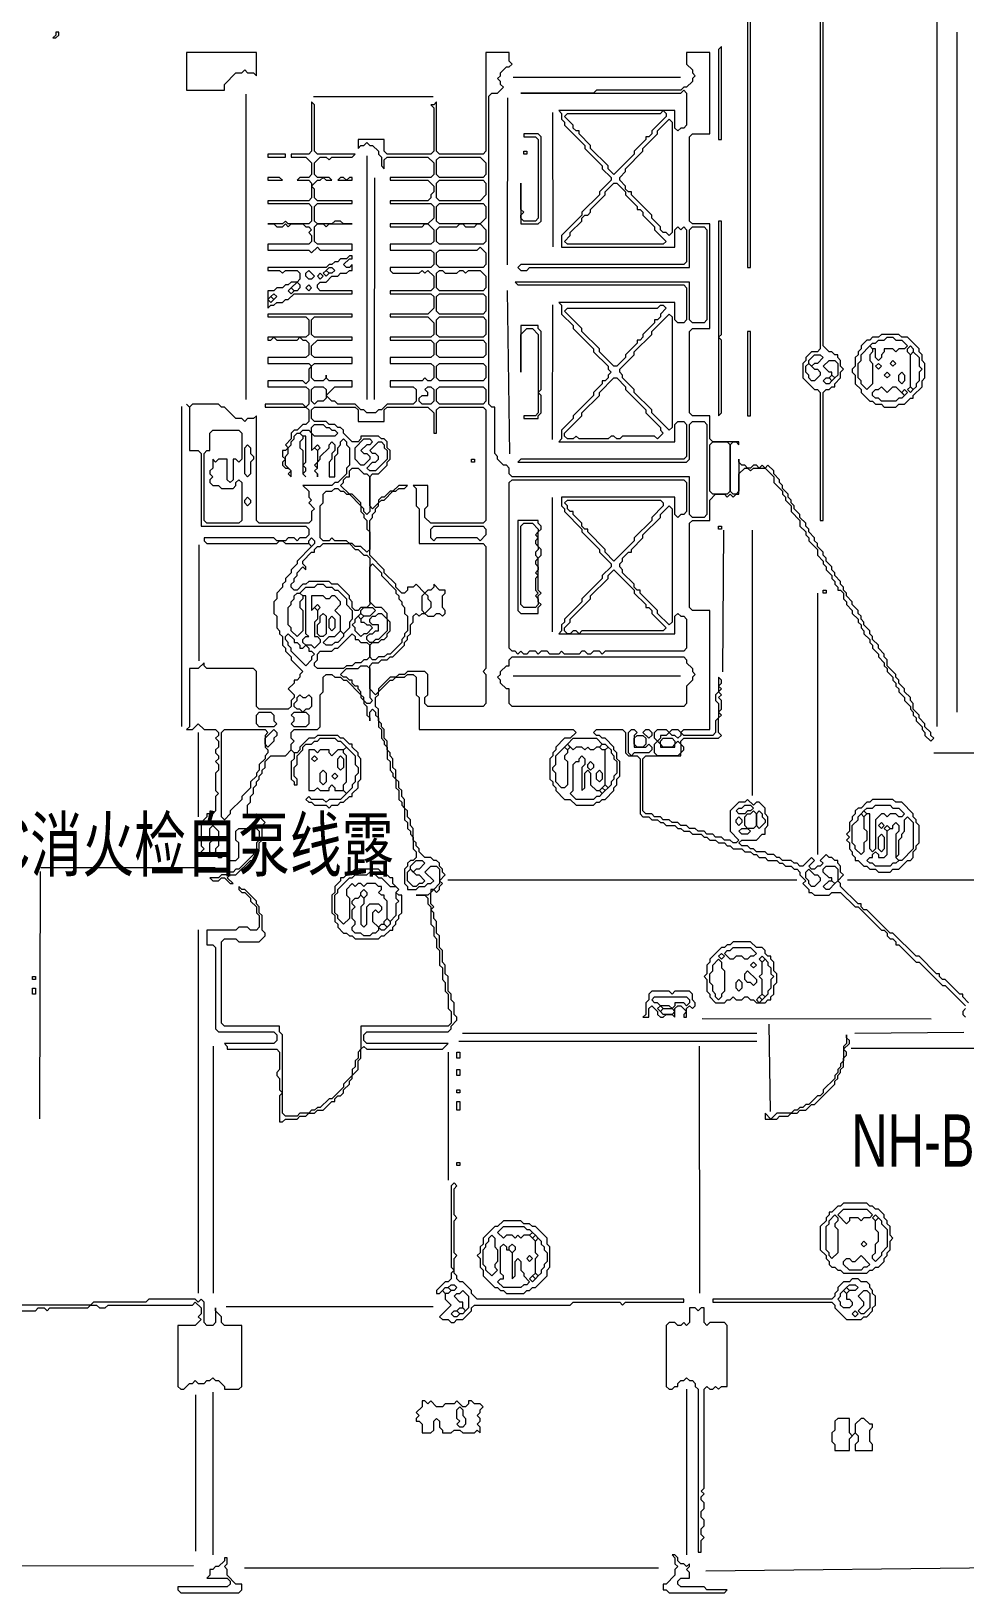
# Model space of a CAD drawing. Extents: x 12 to 2459, y 13 to 1740.
# Drawn here: x 664 to 985, y 557 to 1094 of the extents above; entities that cross this region are included whole.
import ezdxf

# ---------------------------------------------------------------- set-up
doc = ezdxf.new("R2010")
doc.units = 0
for name, color, linetype, lineweight in [('OCR_TEXT', 6, 'Continuous', 0), ('TRACE_CURVE', 6, 'Continuous', 0), ('TRACE_STRAIGHT', 5, 'Continuous', 0), ('TRACE_TEXT_SYMBOL', 6, 'Continuous', 0)]:
    doc.layers.add(name, color=color, linetype=linetype, lineweight=lineweight)
doc.styles.add('wqy-unicode', font='wqy-unicode.lff')

msp = doc.modelspace()

# ---------------------------------------------------------------- linework, layer by layer
at = {"layer": 'TRACE_CURVE', "color": 6}
for points in [[(908, 1117), (904, 1113), (904, 1108), (908, 1104), (909, 1104), (910, 1103), (910, 1013), (911, 1013), (911, 1103), (912, 1104), (913, 1104), (916, 1107), (916, 1108), (918, 1110), (925, 1110), (925, 1111), (918, 1111), (916, 1113), (916, 1115), (915, 1115), (913, 1117)], [(880, 1066), (881, 1067), (882, 1066), (882, 1065), (877, 1060), (877, 1059), (876, 1058), (875, 1058), (875, 1057), (871, 1053), (871, 1052), (864, 1045), (862, 1047), (862, 1048), (856, 1054), (856, 1055), (852, 1059), (852, 1060), (851, 1060), (850, 1061), (850, 1062), (847, 1065), (848, 1066)], [(883, 1064), (884, 1063), (884, 1025), (883, 1024), (882, 1025), (881, 1025), (880, 1026), (880, 1027), (877, 1030), (877, 1031), (870, 1038), (870, 1039), (869, 1039), (868, 1040), (868, 1041), (866, 1043), (866, 1044), (868, 1046), (868, 1047), (874, 1053), (874, 1054), (879, 1059), (879, 1060)], [(803, 1050), (804, 1051), (818, 1051), (820, 1049), (820, 1045), (819, 1044), (804, 1044), (803, 1045)], [(803, 1042), (804, 1043), (819, 1043), (820, 1042), (820, 1038), (818, 1036), (804, 1036), (803, 1037)], [(864, 1042), (865, 1042), (868, 1039), (868, 1038), (872, 1034), (872, 1033), (873, 1033), (874, 1032), (874, 1031), (878, 1027), (878, 1026), (882, 1022), (881, 1021), (848, 1021), (847, 1022), (849, 1024), (849, 1025), (853, 1029), (853, 1030), (854, 1031), (855, 1031), (856, 1032), (856, 1033), (861, 1038), (861, 1039)], [(803, 1034), (804, 1035), (819, 1035), (820, 1034), (820, 1030), (818, 1028), (804, 1028), (803, 1029)], [(810, 1027), (811, 1028), (812, 1028), (813, 1027), (816, 1027), (817, 1028), (818, 1028), (820, 1026), (820, 1022), (819, 1021), (804, 1021), (803, 1022), (803, 1026), (804, 1027)], [(817, 1019), (818, 1020), (820, 1018), (820, 1014), (819, 1013), (804, 1013), (803, 1014), (803, 1018), (804, 1019)], [(803, 1011), (804, 1012), (805, 1012), (806, 1011), (810, 1011), (811, 1012), (812, 1012), (813, 1011), (814, 1012), (818, 1012), (820, 1010), (820, 1006), (819, 1005), (804, 1005), (803, 1006)], [(803, 1003), (804, 1004), (819, 1004), (820, 1003), (820, 998), (819, 997), (804, 997), (803, 998)], [(879, 999), (880, 1000), (881, 1000), (882, 999), (880, 997), (880, 996), (879, 995), (878, 995), (878, 994), (874, 990), (874, 989), (873, 988), (872, 988), (872, 987), (868, 983), (868, 982), (865, 979), (864, 979), (859, 984), (859, 985), (853, 991), (853, 992), (847, 998), (848, 999)], [(803, 995), (804, 996), (819, 996), (820, 995), (820, 990), (819, 989), (804, 989), (803, 990)], [(883, 997), (884, 996), (884, 958), (883, 957), (877, 963), (877, 964), (871, 970), (871, 971), (867, 975), (867, 976), (866, 977), (866, 978), (871, 983), (871, 984), (877, 990), (877, 991)], [(803, 987), (804, 988), (819, 988), (820, 987), (820, 983), (819, 982), (804, 982), (803, 983)], [(803, 979), (804, 980), (819, 980), (820, 979), (820, 975), (819, 974), (804, 974), (803, 975)], [(930, 979), (931, 980), (933, 978), (934, 978), (935, 977), (935, 976), (933, 974), (932, 974), (931, 975), (931, 976), (930, 977)], [(933, 983), (935, 983), (936, 982), (934, 980), (933, 980), (932, 979), (931, 980), (931, 981)], [(938, 981), (940, 981), (941, 980), (941, 976), (940, 975), (939, 976), (939, 977), (938, 977), (936, 979)], [(864, 975), (865, 975), (868, 972), (868, 971), (875, 964), (875, 963), (880, 958), (880, 957), (881, 956), (879, 954), (878, 955), (867, 955), (866, 954), (865, 954), (864, 955), (863, 955), (862, 954), (852, 954), (851, 955), (850, 954), (848, 954), (847, 955), (847, 956), (853, 962), (853, 963), (859, 969), (859, 970)], [(936, 974), (937, 975), (938, 975), (939, 974), (938, 973), (937, 973)], [(938, 975), (939, 976), (940, 975), (939, 974)], [(760, 971), (761, 972), (764, 972), (765, 971), (765, 968), (764, 967), (762, 967), (761, 966), (760, 967)], [(799, 971), (800, 972), (801, 972), (802, 971), (802, 967), (801, 966), (798, 966), (797, 967), (797, 968), (798, 969), (800, 969), (800, 970)], [(803, 971), (804, 972), (819, 972), (820, 971), (820, 967), (819, 966), (804, 966), (803, 967)], [(725, 956), (726, 957), (735, 957), (736, 956), (736, 947), (735, 946), (734, 947), (733, 947), (733, 940), (732, 939), (731, 940), (731, 947), (728, 947), (727, 946), (726, 947), (726, 944), (725, 943), (725, 942), (726, 941), (725, 940), (725, 939), (726, 938), (728, 938), (729, 937), (733, 937), (734, 938), (734, 939), (735, 940), (736, 939), (736, 926), (735, 925), (724, 925), (723, 926), (723, 949), (724, 950), (725, 950)], [(760, 958), (761, 959), (764, 959), (765, 958), (766, 958), (767, 957), (768, 957), (769, 956), (768, 955), (761, 955), (760, 956)], [(737, 951), (738, 952), (739, 951), (739, 949), (740, 948), (740, 947), (739, 946), (739, 942), (738, 941), (737, 942)], [(761, 951), (762, 952), (763, 951), (762, 950)], [(778, 954), (780, 954), (781, 953), (780, 952), (779, 952), (777, 950), (778, 949), (779, 949), (780, 948), (780, 947), (778, 945), (777, 945), (775, 947), (775, 951)], [(783, 953), (784, 953), (785, 952), (785, 951), (786, 950), (786, 947), (782, 943), (780, 943), (779, 944), (781, 946), (782, 946), (783, 947), (783, 948), (782, 949), (781, 949), (780, 950)], [(897, 952), (898, 953), (903, 953), (904, 952), (904, 936), (903, 935), (898, 935), (897, 936)], [(773, 943), (774, 944), (776, 944), (778, 942), (779, 942), (780, 941), (780, 929), (779, 928), (778, 929), (778, 930), (777, 931), (777, 932), (774, 935), (773, 935), (770, 938), (771, 939), (771, 940), (772, 941), (773, 941)], [(767, 936), (768, 937), (769, 937), (770, 936), (771, 936), (772, 935), (773, 935), (777, 931), (777, 929), (778, 928), (778, 927), (779, 926), (779, 923), (780, 922), (780, 916), (779, 915), (777, 917), (775, 917), (774, 918), (773, 918), (772, 919), (768, 919), (767, 920), (766, 919), (764, 919), (763, 920), (763, 931), (764, 932), (764, 935), (765, 936)], [(828, 939), (829, 940), (888, 940), (889, 939), (889, 929), (888, 928), (887, 928), (886, 927), (885, 928), (885, 934), (846, 934), (846, 931), (847, 930), (847, 929), (853, 923), (853, 922), (859, 916), (859, 915), (863, 911), (863, 910), (860, 907), (860, 906), (853, 899), (853, 898), (847, 892), (847, 891), (846, 890), (846, 888), (845, 887), (885, 887), (885, 893), (886, 894), (887, 893), (888, 893), (889, 892), (889, 882), (888, 881), (861, 881), (860, 880), (859, 881), (857, 881), (856, 880), (855, 880), (854, 881), (853, 881), (852, 880), (847, 880), (846, 881), (845, 880), (842, 880), (841, 881), (839, 881), (838, 880), (837, 881), (835, 881), (834, 880), (833, 880), (832, 881), (831, 880), (830, 881), (829, 881), (828, 882)], [(737, 933), (738, 934), (739, 933), (739, 932), (738, 931), (737, 932)], [(847, 932), (848, 933), (880, 933), (881, 932), (881, 931), (877, 927), (877, 926), (871, 920), (871, 919), (864, 912), (861, 915), (861, 916), (855, 922), (855, 923), (854, 923), (853, 924), (853, 925), (850, 928), (850, 929), (849, 929), (848, 930), (848, 931)], [(883, 931), (884, 930), (884, 891), (883, 890), (879, 894), (879, 895), (873, 901), (873, 902), (872, 902), (871, 903), (871, 904), (867, 908), (867, 909), (866, 910), (866, 911), (867, 912), (867, 913), (869, 915), (870, 915), (870, 916), (874, 920), (874, 921), (880, 927), (880, 928)], [(759, 919), (760, 920), (761, 919), (761, 918), (760, 917), (759, 918)], [(801, 923), (802, 924), (819, 924), (820, 923), (820, 921), (818, 919), (817, 920), (803, 920), (802, 919), (801, 920)], [(763, 917), (764, 918), (773, 918), (775, 916), (776, 916), (778, 914), (779, 914), (780, 913), (780, 897), (779, 896), (777, 896), (776, 895), (775, 895), (774, 896), (774, 898), (773, 899), (773, 900), (769, 904), (767, 904), (766, 905), (759, 905), (758, 904), (757, 904), (755, 902), (754, 902), (753, 903), (753, 904), (754, 905), (754, 906), (755, 907), (755, 908), (757, 910), (758, 909), (758, 910), (757, 911), (757, 912), (760, 915), (761, 915), (761, 916), (762, 917)], [(780, 910), (781, 911), (784, 908), (784, 907), (789, 902), (789, 901), (790, 900), (790, 899), (791, 898), (791, 897), (792, 896), (792, 894), (793, 893), (793, 888), (792, 887), (792, 886), (791, 885), (791, 884), (787, 880), (786, 880), (785, 879), (783, 879), (782, 878), (781, 878), (780, 879), (780, 883), (781, 884), (783, 884), (784, 885), (785, 885), (786, 886), (786, 887), (787, 888), (787, 891), (786, 892), (786, 894), (784, 896), (782, 896), (780, 898)], [(864, 909), (871, 902), (871, 901), (875, 897), (875, 896), (876, 896), (877, 895), (877, 894), (882, 889), (881, 888), (853, 888), (852, 887), (851, 888), (850, 888), (849, 887), (848, 887), (847, 888), (847, 889), (849, 891), (849, 892), (856, 899), (856, 900), (862, 906), (862, 907)], [(761, 903), (762, 904), (764, 904), (765, 903), (767, 903), (768, 902), (769, 902), (772, 899), (772, 897), (774, 895), (774, 892), (773, 891), (773, 889), (771, 887), (770, 888), (770, 893), (768, 895), (770, 897), (770, 898), (768, 900), (767, 900), (766, 899), (765, 899), (764, 900), (760, 900), (760, 895), (761, 896), (762, 895), (762, 892), (761, 891), (761, 886), (762, 886), (763, 885), (763, 884), (761, 882), (760, 883), (758, 883), (757, 884), (757, 885), (758, 886), (759, 886), (758, 887), (758, 900), (757, 900), (756, 901), (758, 903)], [(754, 900), (755, 901), (756, 901), (757, 900), (757, 899), (756, 898), (756, 896), (757, 895), (757, 888), (755, 886), (753, 888), (753, 889), (752, 890), (752, 896), (753, 897), (753, 898), (754, 899)], [(798, 900), (799, 901), (800, 900), (800, 899), (801, 898), (801, 896), (799, 894), (798, 895)], [(761, 896), (762, 897), (763, 896), (762, 895)], [(763, 893), (764, 894), (765, 893), (765, 887), (764, 886), (763, 886), (762, 887), (762, 890), (763, 891)], [(766, 892), (767, 893), (768, 892), (768, 889), (767, 888), (766, 889)], [(775, 892), (776, 893), (777, 892), (777, 891), (778, 891), (779, 890), (780, 890), (781, 889), (779, 887), (778, 887), (777, 886), (775, 888), (775, 889), (774, 890), (775, 891)], [(776, 893), (777, 894), (778, 893), (777, 892)], [(777, 895), (778, 896), (781, 896), (782, 895), (780, 893), (778, 893), (777, 894)], [(782, 893), (783, 894), (784, 894), (786, 892), (786, 888), (783, 885), (782, 885), (781, 884), (780, 884), (779, 885), (779, 886), (780, 887), (781, 887), (782, 888), (783, 888), (783, 890), (781, 890), (780, 891), (780, 892), (781, 893)], [(751, 886), (752, 887), (754, 885), (754, 884), (755, 884), (756, 883), (756, 882), (757, 882), (758, 883), (759, 882), (759, 881), (760, 881), (761, 880), (760, 879), (760, 878), (758, 876), (753, 881), (753, 882), (752, 883), (752, 884), (751, 885)], [(774, 887), (775, 886), (775, 885), (776, 885), (777, 884), (779, 884), (780, 883), (780, 879), (779, 878), (778, 878), (777, 877), (775, 877), (774, 876), (772, 876), (771, 875), (762, 875), (761, 876), (761, 877), (762, 878), (762, 880), (763, 881), (767, 881), (768, 882), (769, 882)], [(770, 888), (771, 887), (771, 886), (769, 884), (768, 884), (767, 883), (765, 883), (764, 884), (766, 886), (768, 886)], [(776, 875), (777, 876), (779, 876), (780, 875), (780, 865), (781, 864), (780, 863), (779, 863), (778, 864), (778, 865), (777, 866), (777, 867), (776, 868), (776, 869), (775, 869), (774, 870), (774, 871), (773, 871), (772, 872), (771, 872), (770, 873), (772, 875)], [(828, 878), (829, 879), (888, 879), (889, 878), (889, 877), (891, 875), (891, 874), (892, 873), (891, 872), (891, 871), (889, 869), (889, 863), (888, 862), (829, 862), (828, 863), (828, 868), (827, 868), (825, 870), (825, 871), (824, 872), (825, 873), (825, 874), (827, 876), (828, 876)], [(755, 865), (756, 866), (757, 865), (758, 865), (759, 866), (760, 865), (760, 862), (759, 861), (758, 861), (757, 860), (756, 861), (755, 861), (754, 862), (754, 863), (755, 864)], [(741, 859), (742, 860), (746, 860), (747, 859), (747, 857), (748, 856), (747, 855), (742, 855), (741, 856)], [(753, 859), (754, 860), (758, 860), (759, 859), (759, 856), (758, 855), (754, 855), (753, 856), (754, 857), (754, 858)], [(729, 853), (730, 854), (744, 854), (745, 853), (744, 852), (744, 848), (745, 847), (745, 846), (744, 845), (744, 844), (742, 842), (742, 840), (741, 839), (741, 838), (739, 836), (739, 834), (736, 831), (736, 830), (732, 826), (732, 825), (730, 823), (729, 824)], [(747, 854), (748, 853), (748, 852), (747, 851), (747, 850), (745, 848), (744, 849), (744, 851)], [(847, 848), (848, 849), (849, 848), (848, 847)], [(850, 851), (858, 851), (860, 849), (859, 848), (858, 848), (857, 847), (856, 847), (855, 848), (854, 847), (853, 848), (851, 848), (850, 847), (848, 849)], [(859, 848), (860, 849), (861, 849), (862, 848), (861, 847), (860, 847)], [(869, 853), (870, 854), (871, 854), (872, 853), (871, 852), (871, 848), (875, 848), (876, 849), (877, 848), (877, 847), (876, 846), (871, 846), (870, 845), (869, 846)], [(871, 851), (872, 852), (874, 852), (875, 851), (875, 849), (874, 848), (872, 848), (871, 849)], [(874, 853), (875, 854), (876, 854), (877, 853), (877, 852), (876, 851)], [(878, 853), (879, 854), (882, 854), (883, 853), (882, 852), (880, 852), (880, 851), (879, 850), (878, 851)], [(878, 849), (879, 850), (880, 849), (880, 848), (885, 848), (885, 849), (886, 850), (887, 849), (887, 846), (886, 845), (879, 845), (878, 846)], [(880, 850), (881, 851), (884, 851), (885, 850), (885, 849), (884, 848), (881, 848), (880, 849)], [(883, 853), (884, 854), (886, 854), (887, 853), (887, 852), (886, 851), (885, 852), (884, 852)], [(760, 844), (761, 845), (762, 844), (761, 843)], [(769, 844), (770, 845), (771, 844), (771, 841), (770, 840), (769, 841)], [(771, 847), (772, 848), (775, 845), (775, 842), (776, 841), (776, 839), (775, 838), (775, 836), (774, 835), (774, 834), (772, 832), (771, 833), (771, 835), (772, 836), (772, 845), (771, 846)], [(847, 848), (848, 847), (848, 846), (847, 845), (847, 844), (848, 843), (848, 835), (847, 834), (846, 834), (844, 836), (844, 839), (843, 840), (843, 841), (844, 842), (844, 845)], [(852, 844), (853, 845), (854, 844), (854, 842), (853, 841), (853, 833), (854, 834), (854, 839), (855, 840), (856, 839), (856, 835), (858, 833), (859, 833), (860, 832), (859, 831), (858, 831), (857, 830), (851, 830), (849, 832), (850, 833), (850, 842), (851, 843), (852, 843)], [(861, 847), (862, 848), (863, 847), (863, 846), (864, 845), (864, 844), (865, 843), (865, 839), (864, 838), (864, 837), (863, 836), (863, 835), (862, 834), (861, 835)], [(763, 839), (764, 840), (765, 839), (765, 836), (764, 835), (763, 836)], [(767, 838), (768, 839), (769, 838), (768, 837)], [(855, 842), (856, 843), (857, 842), (857, 841), (856, 840), (855, 841)], [(858, 839), (859, 840), (860, 839), (860, 837), (859, 836), (858, 837)], [(859, 833), (860, 834), (861, 833), (860, 832)], [(860, 834), (861, 835), (862, 834), (861, 833)], [(908, 827), (909, 828), (911, 828), (912, 827), (911, 826), (910, 826), (909, 825), (907, 825), (906, 826), (907, 827)], [(906, 823), (907, 824), (908, 823), (908, 822), (907, 821), (906, 822)], [(911, 825), (912, 826), (913, 825), (913, 821), (912, 820), (910, 820), (909, 821), (909, 824), (910, 825)], [(913, 825), (914, 826), (915, 825), (915, 824), (916, 823), (916, 822), (914, 820), (913, 821)], [(725, 820), (726, 821), (728, 819), (728, 814), (727, 813), (727, 812), (726, 811), (725, 812), (725, 815), (726, 816), (725, 817)], [(907, 819), (908, 820), (910, 820), (911, 819), (910, 818), (908, 818)], [(793, 805), (794, 806), (796, 804), (797, 804), (799, 802), (798, 801), (797, 801), (796, 800), (795, 800), (793, 802)], [(796, 809), (798, 809), (799, 808), (797, 806), (796, 806), (795, 805), (794, 806), (794, 807)], [(930, 805), (931, 806), (933, 804), (934, 804), (935, 803), (935, 802), (933, 800), (932, 800), (931, 801), (931, 802), (930, 803)], [(936, 806), (937, 807), (940, 807), (941, 806), (941, 802), (940, 801), (939, 802), (939, 803), (938, 803), (936, 805)], [(938, 802), (939, 802), (940, 801), (938, 799), (937, 799), (936, 800)], [(890, 655), (890, 650), (889, 649), (888, 650), (887, 649), (886, 649), (885, 650), (883, 650), (882, 649), (882, 628), (883, 627), (884, 627), (885, 628), (886, 628), (886, 629), (887, 630), (888, 630), (889, 631), (890, 630), (891, 630), (892, 629), (892, 628), (893, 627), (893, 571), (894, 571), (894, 575), (895, 576), (894, 577), (894, 579), (895, 580), (895, 582), (894, 583), (894, 585), (895, 586), (895, 588), (894, 589), (894, 590), (895, 591), (894, 592), (895, 593), (895, 627), (896, 628), (897, 627), (898, 627), (899, 628), (900, 627), (901, 628), (903, 628), (903, 649), (902, 650), (897, 650), (896, 649), (895, 650), (895, 655), (894, 655), (893, 654), (892, 655)]]:
    msp.add_lwpolyline(points, close=True, dxfattribs=at)
for points in [[(935, 1111), (935, 985), (934, 984), (932, 984), (930, 982), (930, 981), (929, 980), (929, 975), (933, 971), (934, 971), (935, 970), (935, 926), (936, 926), (936, 970), (937, 971)], [(937, 971), (938, 971), (939, 972), (940, 972), (940, 973), (942, 975), (942, 977), (943, 978), (942, 979), (942, 981), (941, 982), (941, 983), (940, 983), (939, 984), (938, 984), (936, 986), (936, 1111)], [(820, 1087), (820, 1053), (819, 1052), (804, 1052), (803, 1053), (803, 1070), (802, 1069), (801, 1069), (802, 1068), (802, 1053), (801, 1052), (786, 1052), (785, 1053), (785, 1057), (776, 1057), (776, 1054), (777, 1055), (778, 1055), (779, 1056), (780, 1055), (781, 1055), (783, 1053), (783, 1052), (784, 1051), (784, 1048), (785, 1047), (785, 1050), (786, 1051), (800, 1051), (802, 1049), (802, 1045), (801, 1044), (787, 1044), (787, 1043), (800, 1043), (802, 1041), (802, 1039), (801, 1038), (801, 1037), (800, 1036), (787, 1036), (787, 1035), (801, 1035), (802, 1034), (802, 1030), (800, 1028), (787, 1028), (787, 1027), (798, 1027), (799, 1028), (800, 1028), (802, 1026), (802, 1022), (801, 1021), (787, 1021), (787, 1019), (801, 1019), (802, 1018), (802, 1014), (801, 1013), (787, 1013), (787, 1012), (788, 1011), (797, 1011)], [(821, 1072), (822, 1073), (824, 1073), (826, 1075), (825, 1076), (825, 1077), (824, 1078), (825, 1079), (825, 1080), (827, 1082), (828, 1082), (829, 1083), (828, 1084), (828, 1087), (820, 1087)], [(897, 1059), (897, 1087), (889, 1087), (889, 1083), (891, 1081), (891, 1080), (892, 1079), (891, 1078), (891, 1077), (889, 1075), (888, 1075), (887, 1074), (858, 1074), (857, 1073), (832, 1073), (887, 1073), (888, 1074), (889, 1073), (889, 1062), (888, 1061), (887, 1061), (886, 1060), (885, 1061), (885, 1067), (845, 1067), (846, 1066), (846, 1064), (847, 1063), (847, 1062), (854, 1055), (854, 1054), (860, 1048), (860, 1047), (863, 1044), (863, 1043), (859, 1039), (859, 1038), (853, 1032), (853, 1031), (846, 1024), (846, 1020), (885, 1020), (885, 1026), (886, 1027), (887, 1026), (888, 1027), (889, 1026), (889, 1015), (888, 1014), (832, 1014), (831, 1013), (832, 1012), (834, 1012), (835, 1013), (890, 1013), (890, 1026), (891, 1027), (895, 1027), (896, 1026), (896, 995), (895, 994), (891, 994), (890, 995), (890, 1008)], [(890, 1008), (830, 1008), (831, 1007), (888, 1007), (889, 1006), (889, 995), (888, 994), (886, 994), (885, 995), (885, 1001), (845, 1001), (846, 1000), (846, 997), (850, 993), (850, 992), (857, 985), (857, 984), (862, 979), (862, 978), (863, 977), (862, 976), (862, 975), (861, 974), (860, 974), (860, 973), (857, 970), (857, 969), (850, 962), (850, 961), (846, 957), (846, 954), (845, 953), (885, 953), (885, 959), (886, 960), (888, 960), (889, 959), (889, 948), (888, 947), (832, 947), (831, 946), (889, 946), (890, 947), (890, 959), (891, 960), (895, 960), (896, 959), (896, 928), (895, 927), (891, 927), (890, 928), (890, 941), (829, 941), (828, 942), (828, 944), (827, 945), (826, 945), (824, 947), (824, 948), (823, 949), (823, 965), (822, 965), (821, 966), (821, 1072)], [(940, 908), (939, 909), (939, 910), (937, 912), (937, 913), (936, 914), (936, 915), (934, 917), (934, 918), (933, 919), (933, 920), (931, 922), (931, 923), (930, 924), (930, 925), (928, 927), (928, 928), (926, 930), (926, 931), (925, 932), (925, 933), (924, 934), (924, 935), (922, 937), (922, 938), (921, 939), (921, 940), (919, 942), (919, 943), (917, 945), (916, 944), (915, 945), (914, 944), (913, 945), (912, 945), (911, 944), (910, 944), (909, 945), (908, 945), (907, 946), (907, 947), (907, 936), (906, 935), (905, 935), (904, 936), (904, 952), (905, 953), (906, 953), (907, 952), (907, 953), (898, 953), (897, 954), (897, 962), (891, 962), (890, 963), (890, 991), (891, 992), (897, 992), (897, 1028), (891, 1028), (890, 1029), (890, 1058), (891, 1059), (897, 1059)], [(797, 1011), (798, 1012), (799, 1011), (800, 1012), (802, 1010), (802, 1006), (801, 1005), (787, 1005), (787, 1004), (801, 1004), (802, 1003), (802, 999), (800, 997), (787, 997), (787, 996), (800, 996), (802, 994), (802, 990), (801, 989), (787, 989), (787, 988), (801, 988), (802, 987), (802, 983), (801, 982), (787, 982), (787, 980), (801, 980), (802, 979), (802, 975), (801, 974), (800, 974), (799, 975), (798, 974), (787, 974), (787, 972), (795, 972), (796, 971), (796, 967), (795, 966), (786, 966), (784, 964), (783, 964), (782, 963), (779, 963), (778, 964), (777, 964), (775, 966), (769, 966), (768, 967), (767, 967), (765, 969), (768, 972), (774, 972), (774, 974), (766, 974), (765, 975), (765, 976), (765, 975), (764, 974), (761, 974), (760, 975), (760, 979), (761, 980)], [(761, 980), (774, 980), (774, 982), (761, 982), (760, 983), (760, 986), (762, 988), (774, 988), (774, 989), (761, 989), (760, 990), (760, 995), (761, 996), (774, 996), (774, 997), (745, 997), (745, 996), (758, 996), (759, 995), (759, 990), (758, 989), (745, 989), (745, 988), (746, 988), (747, 989), (748, 988), (755, 988), (756, 989), (757, 988), (758, 988), (759, 987), (759, 983), (758, 982), (745, 982), (745, 980), (759, 980), (760, 979), (759, 978), (759, 974), (758, 973), (757, 974), (745, 974), (745, 972), (758, 972), (759, 971), (759, 966), (758, 965), (757, 966), (744, 966), (744, 965), (758, 965), (759, 964), (759, 960), (758, 959), (757, 959), (755, 957), (754, 957), (753, 956), (753, 954), (751, 952), (752, 951), (751, 950), (750, 950), (750, 948)], [(768, 948), (769, 949), (769, 951), (770, 952), (770, 953), (771, 954), (772, 953), (772, 952), (773, 951), (773, 945), (772, 944), (772, 942), (769, 939), (768, 939), (767, 938), (757, 938), (759, 936), (759, 934), (760, 933), (759, 932), (761, 930), (760, 929), (760, 926), (759, 925), (742, 925), (741, 926), (741, 962), (740, 961), (738, 961), (737, 960), (736, 961), (734, 961), (730, 965), (729, 965), (728, 966), (719, 966), (718, 965), (717, 966), (718, 965), (718, 950), (721, 950), (722, 949), (722, 924), (758, 924), (759, 923), (759, 921), (758, 920), (756, 920), (755, 919), (754, 920), (752, 920), (751, 919), (748, 919), (747, 920), (723, 920), (723, 919), (724, 918), (748, 918), (749, 919), (750, 919), (751, 918), (759, 918), (760, 917), (755, 912)], [(760, 964), (761, 965), (775, 965), (776, 964), (776, 960), (785, 960), (785, 964), (786, 965), (800, 965), (802, 963), (802, 956), (803, 956), (803, 964), (804, 965), (819, 965), (820, 964), (820, 926), (819, 925), (801, 925), (799, 927), (799, 930), (800, 931), (800, 938), (795, 938), (796, 937), (796, 931), (797, 930), (797, 918), (819, 918), (820, 917), (820, 875), (819, 874), (820, 873), (820, 863), (819, 862), (800, 862), (799, 863), (799, 865), (800, 866), (800, 873), (799, 874), (793, 874), (792, 873), (790, 873), (789, 872), (787, 872), (783, 868), (783, 867), (782, 866), (780, 868), (780, 876), (781, 877), (783, 877), (784, 878), (786, 878), (787, 879), (788, 879), (792, 883), (792, 884), (793, 885), (793, 886), (794, 887), (794, 890), (795, 891)], [(787, 950), (786, 951), (786, 953), (785, 954), (784, 954), (783, 955), (777, 955), (777, 954), (776, 953), (774, 953), (771, 956), (771, 957), (770, 958), (769, 958), (768, 959), (766, 959), (765, 960), (761, 960), (760, 961), (760, 964)], [(750, 948), (751, 947), (750, 946), (750, 945), (751, 944), (752, 944), (753, 943), (752, 942), (753, 941), (753, 943), (751, 945), (751, 948), (752, 949), (752, 951), (753, 952), (753, 953), (754, 954), (754, 955), (755, 956), (756, 956), (757, 955), (757, 954), (756, 953), (756, 951), (757, 950), (757, 942), (758, 941), (757, 942), (758, 943), (758, 944), (757, 945), (758, 946), (758, 955), (757, 955), (756, 956), (757, 957), (759, 957), (760, 956), (760, 950), (761, 951), (762, 950), (762, 946), (761, 945), (762, 944), (761, 943), (762, 942), (762, 941), (762, 942), (761, 943), (762, 944), (762, 946), (763, 947), (763, 948), (766, 951), (766, 952), (767, 953), (768, 952), (768, 950), (767, 949), (767, 947), (766, 946), (766, 941), (768, 941), (768, 948)], [(795, 891), (795, 893), (796, 894), (797, 893), (798, 894), (799, 894), (800, 893), (802, 893), (803, 894), (804, 894), (805, 893), (806, 894), (806, 895), (805, 896), (805, 900), (806, 901), (806, 902), (804, 902), (802, 904), (802, 903), (801, 902), (800, 902), (799, 901), (796, 904), (795, 903), (793, 903), (793, 902), (792, 901), (791, 901), (789, 903), (789, 904), (785, 908), (785, 909), (780, 914), (780, 926), (781, 927), (781, 928), (782, 929), (782, 930), (783, 931), (783, 932), (784, 933), (785, 933), (788, 936), (789, 936), (790, 937), (792, 937), (793, 938), (790, 938), (788, 936), (787, 936), (785, 934), (784, 934), (783, 933), (783, 932), (781, 930), (780, 931), (780, 941), (781, 942), (783, 942), (786, 945), (786, 946), (787, 947), (787, 950)], [(891, 926), (897, 926), (897, 933), (899, 935), (902, 935), (903, 934), (904, 935), (905, 934), (906, 935), (907, 935), (907, 942), (909, 944), (910, 944), (911, 943), (912, 944), (916, 944), (919, 941), (919, 939), (922, 936), (922, 935), (923, 934), (923, 933), (925, 931), (925, 929), (928, 926), (928, 924), (930, 922), (930, 921), (931, 920), (931, 919), (934, 916), (934, 914), (936, 912), (936, 911), (937, 910), (937, 909), (939, 907), (939, 906), (940, 905), (940, 904), (941, 903), (941, 902), (942, 902), (943, 901), (943, 899), (944, 898), (944, 897), (946, 895), (946, 894), (948, 892), (948, 891), (949, 890), (949, 889), (950, 888), (950, 887), (952, 885), (952, 884), (953, 883), (953, 882), (955, 880), (955, 879), (957, 877), (957, 876), (958, 875)], [(905, 815), (904, 816), (902, 816), (901, 817), (899, 817), (898, 818), (896, 818), (895, 819), (893, 819), (892, 820), (890, 820), (889, 821), (887, 821), (886, 822), (884, 822), (883, 823), (881, 823), (880, 824), (878, 824), (877, 825), (875, 825), (874, 826), (874, 844), (875, 845), (887, 845), (887, 846), (888, 847), (888, 848), (887, 849), (887, 850), (888, 851), (900, 851), (901, 852), (900, 853), (900, 858), (901, 859), (900, 860), (901, 861), (901, 864), (900, 865), (901, 866), (900, 867), (901, 868), (900, 869), (901, 870), (901, 871), (900, 872), (900, 867), (899, 866), (899, 864), (900, 863), (900, 858), (899, 857), (899, 853), (898, 852), (888, 852), (887, 853), (888, 854), (897, 854), (897, 895), (891, 895), (890, 896), (890, 925), (891, 926)], [(755, 912), (755, 911), (753, 909), (753, 908), (751, 906), (751, 905), (750, 904), (750, 903), (748, 901), (748, 899), (747, 898), (747, 894), (748, 893), (748, 889), (749, 888), (749, 887), (750, 886), (750, 883), (751, 882), (751, 881), (753, 879), (753, 878), (757, 874), (756, 873), (756, 872), (755, 871), (754, 871), (754, 870), (752, 868), (754, 866), (754, 865), (753, 864), (753, 862), (752, 861), (742, 861), (741, 862), (741, 874), (740, 875), (724, 875), (723, 876), (723, 877), (721, 875), (718, 875), (718, 855), (717, 854), (719, 854), (721, 856), (723, 854), (727, 854), (728, 853), (728, 852), (727, 851), (728, 850), (728, 848), (727, 847), (727, 846), (728, 845), (728, 844), (727, 843), (728, 842), (728, 840), (727, 839), (727, 833), (728, 832)], [(958, 875), (958, 874), (960, 872), (960, 871), (961, 870), (961, 869), (962, 868), (962, 867), (964, 865), (964, 864), (966, 862), (966, 861), (967, 860), (967, 859), (968, 858), (968, 857), (970, 855), (970, 854), (971, 853), (971, 852), (973, 850), (974, 851), (973, 852), (973, 853), (971, 855), (971, 856), (969, 858), (969, 859), (967, 861), (967, 863), (966, 864), (966, 865), (964, 867), (964, 868), (962, 870), (962, 871), (961, 872), (961, 873), (958, 876), (958, 878), (957, 879), (957, 880), (955, 882), (955, 883), (953, 885), (953, 886), (952, 887), (952, 888), (950, 890), (950, 891), (949, 892), (949, 893), (948, 894), (948, 895), (946, 897), (946, 898), (944, 900), (944, 901), (943, 902), (943, 903), (942, 904), (942, 905), (940, 907), (940, 908)], [(758, 830), (759, 829), (760, 829), (761, 828), (765, 828), (766, 827), (767, 828), (769, 828), (770, 829), (771, 829), (773, 831), (774, 831), (774, 832), (776, 834), (776, 836), (777, 837), (777, 844), (776, 845), (776, 846), (774, 848), (774, 849), (773, 849), (771, 851), (770, 851), (769, 852), (762, 852), (761, 851), (759, 851), (756, 848), (756, 847), (755, 846), (754, 846), (753, 847), (753, 849), (754, 850), (753, 851), (753, 853), (754, 854), (762, 854), (763, 855), (763, 866), (764, 867), (764, 872), (765, 873), (767, 873), (768, 872), (770, 872), (771, 871), (772, 871), (777, 866), (777, 865), (778, 864), (778, 863), (779, 862), (779, 859), (780, 858), (780, 857), (780, 860), (781, 861), (782, 860), (782, 859), (783, 858), (783, 855), (784, 854)], [(782, 865), (783, 866), (783, 867), (787, 871), (788, 871), (789, 872), (792, 872), (793, 873), (795, 873), (796, 872), (796, 866), (797, 865), (797, 854), (850, 854), (851, 853), (849, 851), (847, 851), (844, 848), (844, 847), (843, 846), (843, 845), (842, 844), (842, 837), (843, 836), (843, 835), (844, 834), (844, 833), (847, 830), (849, 830), (851, 828), (857, 828), (858, 829), (859, 829), (860, 830), (861, 830), (864, 833), (864, 834), (865, 835), (865, 837), (866, 838), (866, 843), (865, 844), (865, 846), (864, 847), (864, 848), (861, 851), (860, 851), (859, 852), (858, 852), (857, 853), (858, 854), (867, 854), (868, 853), (868, 846), (869, 845), (872, 845), (873, 844), (873, 825), (874, 824), (876, 824), (877, 823), (879, 823), (880, 822), (881, 822)], [(808, 763), (807, 764), (807, 769), (806, 770), (806, 773), (805, 774), (805, 778), (804, 779), (804, 783), (803, 784), (803, 788), (802, 789), (802, 791), (801, 792), (802, 793), (801, 794), (801, 798), (802, 799), (803, 798), (804, 799), (804, 800), (805, 801), (804, 802), (806, 804), (805, 805), (805, 806), (804, 807), (804, 808), (803, 809), (802, 809), (801, 810), (799, 810), (797, 812), (797, 813), (796, 814), (796, 815), (795, 816), (795, 820), (794, 821), (794, 823), (793, 824), (793, 826), (792, 827), (792, 830), (791, 831), (791, 833), (790, 834), (790, 836), (789, 837), (789, 840), (788, 841), (788, 844), (787, 845), (787, 846), (786, 847), (786, 850), (785, 851), (785, 854), (784, 855), (784, 856), (783, 857), (783, 861), (782, 862), (782, 865)], [(739, 831), (740, 832), (740, 834), (741, 835), (741, 836), (742, 837), (742, 838), (743, 839), (743, 840), (744, 841), (744, 843), (746, 845), (751, 845), (753, 847), (754, 846), (754, 844), (753, 843), (753, 837), (754, 836), (754, 835), (755, 835), (755, 837), (754, 838), (754, 841), (755, 842), (755, 845), (757, 847), (757, 848), (758, 849), (760, 849), (761, 850), (762, 850), (763, 851), (768, 851), (769, 850), (770, 850), (772, 848), (771, 847), (769, 847), (767, 845), (766, 846), (766, 847), (763, 847), (762, 846), (761, 847), (759, 847), (759, 833), (761, 833), (762, 834), (763, 833), (766, 833), (766, 834), (767, 835), (768, 834), (768, 833), (771, 833), (772, 832), (770, 830), (766, 830), (765, 829), (764, 830), (760, 830), (759, 831), (758, 830)], [(784, 854), (784, 851), (785, 850), (785, 849), (786, 848), (786, 844), (787, 843), (787, 840), (788, 839), (788, 838), (789, 837), (789, 834), (790, 833), (790, 830), (791, 829), (791, 828), (792, 827), (792, 823), (793, 822), (793, 820), (794, 819), (794, 818), (795, 817), (795, 813), (796, 812), (796, 810), (795, 809), (794, 809), (793, 808), (793, 807), (792, 806), (792, 801), (793, 800), (793, 799), (796, 799), (797, 800), (799, 800), (800, 801), (801, 801), (802, 802), (799, 805), (801, 807), (803, 807), (804, 806), (804, 801), (802, 799), (801, 799), (801, 798), (800, 797), (796, 797), (799, 797), (800, 796), (800, 794), (801, 793), (801, 787), (802, 786), (802, 783), (803, 782), (803, 779), (804, 778), (804, 773), (805, 772), (805, 768), (806, 767)], [(728, 832), (727, 831), (727, 826), (726, 825), (724, 825), (724, 824), (722, 822), (722, 814), (723, 813), (722, 812), (722, 811), (727, 811), (728, 810), (729, 810), (730, 811), (731, 810), (731, 809), (734, 809), (735, 810), (735, 815), (734, 816), (734, 819), (735, 820), (741, 820), (742, 819), (742, 816), (741, 815), (741, 813), (740, 812), (740, 811), (735, 806), (734, 806), (733, 805), (732, 805), (731, 804), (729, 804), (728, 803), (725, 803), (726, 802), (728, 802), (729, 803), (730, 803), (732, 801), (733, 801), (731, 803), (732, 804), (734, 804), (739, 809), (740, 809), (740, 810), (741, 811), (741, 812), (742, 813), (742, 815), (743, 816), (743, 821), (744, 822), (741, 825), (740, 824), (739, 824), (738, 825), (738, 828), (739, 829), (739, 831)], [(959, 784), (951, 792), (950, 792), (949, 793), (949, 794), (948, 794), (942, 800), (942, 801), (941, 802), (943, 804), (942, 805), (942, 807), (941, 808), (941, 809), (940, 809), (939, 810), (938, 810), (937, 811), (935, 809), (936, 808), (935, 807), (934, 807), (933, 806), (932, 806), (931, 807), (933, 809), (932, 810), (929, 807), (928, 807), (927, 808), (926, 808), (925, 809), (922, 809), (921, 810), (920, 810), (919, 811), (917, 811), (916, 812), (913, 812), (912, 813), (911, 813), (910, 814), (908, 814), (907, 815), (908, 816), (913, 816), (915, 818), (916, 818), (916, 820), (917, 821), (917, 824), (916, 825), (916, 827), (914, 829), (913, 829), (912, 828), (910, 830), (909, 829), (907, 829), (904, 826), (904, 819), (907, 816), (906, 815), (905, 815)], [(881, 822), (882, 821), (885, 821), (886, 820), (887, 820), (888, 819), (890, 819), (891, 818), (894, 818), (895, 817), (896, 817), (897, 816), (899, 816), (900, 815), (902, 815), (903, 814), (904, 814), (905, 813), (908, 813), (909, 812), (911, 812), (912, 811), (913, 811), (914, 810), (916, 810), (917, 809), (920, 809), (921, 808), (922, 808), (923, 807), (925, 807), (926, 806), (927, 806), (928, 805), (928, 804), (930, 802), (929, 801), (931, 799), (931, 798), (932, 798), (933, 797), (938, 797), (939, 798), (942, 798), (947, 793), (948, 793), (956, 785), (957, 785), (958, 784), (958, 783), (959, 782), (960, 782), (961, 781), (961, 780), (962, 780), (968, 774), (969, 774), (977, 766), (978, 766), (985, 759)], [(806, 767), (806, 764), (807, 763), (807, 758), (808, 757), (808, 753), (807, 752), (777, 752), (777, 744), (776, 743), (776, 741), (775, 740), (775, 738), (774, 737), (774, 735), (771, 732), (771, 731), (767, 727), (766, 727), (763, 724), (762, 724), (761, 723), (760, 723), (759, 722), (756, 722), (755, 721), (751, 721), (750, 722), (750, 749), (749, 750), (749, 752), (730, 752), (729, 753), (729, 781), (730, 782), (734, 782), (735, 781), (742, 781), (744, 783), (744, 784), (743, 785), (743, 790), (742, 791), (742, 793), (741, 794), (741, 795), (737, 799), (736, 799), (735, 800), (735, 799), (736, 798), (737, 798), (739, 796), (739, 795), (741, 793), (741, 791), (742, 790), (742, 786), (741, 785), (739, 785), (738, 786), (735, 786), (734, 785), (724, 785)], [(724, 785), (724, 780), (726, 780), (727, 779), (727, 751), (728, 750), (747, 750), (748, 749), (748, 747), (747, 746), (730, 746), (731, 745), (731, 744), (748, 744), (749, 743), (749, 737), (748, 736), (748, 735), (749, 734), (749, 730), (750, 729), (749, 728), (749, 719), (750, 719), (751, 720), (755, 720), (756, 721), (758, 721), (759, 722), (761, 722), (762, 723), (764, 723), (767, 726), (768, 726), (768, 727), (769, 728), (770, 728), (771, 729), (771, 730), (773, 732), (773, 733), (774, 734), (774, 735), (776, 737), (776, 740), (777, 741), (777, 744), (778, 745), (779, 744), (805, 744), (807, 746), (779, 746), (778, 747), (778, 749), (779, 750), (807, 750), (808, 751), (808, 752), (810, 754), (810, 755), (809, 756), (809, 760), (808, 761), (808, 763)], [(986, 760), (984, 762), (984, 763), (983, 763), (978, 768), (977, 768), (976, 769), (976, 770), (975, 770), (969, 776), (968, 776), (960, 784), (959, 784)], [(985, 758), (984, 757), (984, 756), (985, 755)], [(642, 654), (665, 654), (666, 655), (668, 655), (669, 654), (670, 655), (683, 655), (684, 656), (686, 656), (687, 655), (689, 655), (690, 656), (719, 656), (720, 657), (722, 655), (722, 653), (721, 652), (722, 651), (720, 649), (714, 649), (714, 628), (715, 627), (716, 627), (718, 629), (719, 629), (720, 630), (721, 629), (723, 629), (724, 630), (725, 630), (726, 631), (727, 630), (728, 630), (730, 628), (730, 627)], [(730, 627), (735, 627), (736, 628), (736, 649), (730, 649), (729, 650), (729, 652), (727, 654), (727, 655), (727, 650), (726, 649), (724, 649), (723, 650), (723, 657), (722, 658), (721, 657), (720, 658), (704, 658), (703, 657), (685, 657), (684, 656), (651, 656)]]:
    msp.add_lwpolyline(points, dxfattribs=at)
at = {"layer": 'TRACE_STRAIGHT', "color": 5}
for p, q in [((975.15, 855.12), (975.15, 1098.88)), ((982, 1094), (982, 860)), ((829.38, 1078.44), (886.88, 1078.51)), ((737.35, 1072.63), (737.36, 967.63)), ((760.62, 1071.86), (801.88, 1071.82)), ((827.43, 1013.87), (827.5, 1071.38)), ((842.9, 1066.38), (842.97, 1020.13)), ((779.03, 1051.38), (779.05, 967.62)), ((781.69, 967.63), (781.73, 1043.88)), ((827.25, 1005.13), (828.12, 948.88)), ((842.9, 953.87), (842.98, 1000.13)), ((715.23, 965.13), (715.28, 855.12)), ((842.91, 887.62), (842.92, 933.88)), ((901.49, 873.87), (901.81, 922.63)), ((911.69, 831.37), (911.73, 922.63)), ((721.16, 917.63), (721.2, 877.62)), ((934, 901), (934, 811)), ((829.38, 872.48), (886.88, 872.53)), ((721, 853), (721, 824)), ((974, 846), (1076, 846)), ((666.87, 806.51), (726.88, 806.5)), ((666.49, 720.13), (666.78, 805.13)), ((806.88, 802.3), (926.88, 802.3)), ((944.37, 802.27), (1158.13, 802.42)), ((721.07, 660.12), (721.12, 785.12)), ((894.37, 754.62), (973.13, 754.53)), ((917.24, 752.63), (917.8, 722.64)), ((811.87, 749.55), (913.13, 749.58)), ((946.87, 749.57), (984.39, 749.86)), ((726.31, 660.12), (726.31, 745.12)), ((807, 743), (807, 699)), ((810.62, 746.76), (913.12, 746.78)), ((893.38, 745.13), (893.39, 660.13)), ((945.62, 744.37), (988.13, 744.35)), ((730.62, 655.52), (801.87, 655.51)), ((720.18, 571.37), (720.22, 625.13)), ((726, 626), (726, 570)), ((889, 627), (889, 570)), ((478.13, 565.78), (719.38, 566.42)), ((736.88, 565.57), (879.38, 565.56)), ((895.66, 564.56), (996.91, 565.75))]:
    msp.add_line(p, q, dxfattribs=at)
at = {"layer": 'TRACE_TEXT_SYMBOL', "color": 6}
for points in [[(672, 1094), (672, 1093), (671, 1092), (672, 1092), (673, 1093), (673, 1094)], [(717, 1087), (717, 1074), (730, 1074), (730, 1076), (734, 1080), (736, 1080), (737, 1081), (738, 1080), (740, 1080), (741, 1079), (741, 1087)], [(901, 1089), (900, 1088), (900, 1057), (901, 1057)], [(833, 1059), (833, 1058), (837, 1058), (838, 1057), (838, 1030), (837, 1029), (833, 1029), (832, 1030), (832, 1031), (833, 1032), (832, 1033), (832, 1042), (832, 1028), (838, 1028), (839, 1029), (839, 1058), (838, 1059)], [(745, 1052), (745, 1051), (751, 1051), (751, 1052)], [(833, 1053), (834, 1053), (834, 1052), (833, 1052)], [(745, 1044), (745, 1043), (750, 1043), (749, 1044)], [(770, 1044), (769, 1043), (774, 1043), (774, 1044), (773, 1044), (772, 1043), (771, 1044)], [(900, 1029), (900, 962), (901, 963), (901, 988), (900, 989), (901, 990), (901, 1029)], [(773, 1017), (772, 1016), (770, 1016), (769, 1015), (768, 1015), (767, 1014), (766, 1014), (765, 1013), (745, 1013), (745, 1012), (749, 1012), (750, 1011), (751, 1012), (755, 1012), (756, 1011), (756, 1009), (755, 1008), (753, 1008), (752, 1007), (751, 1007), (750, 1006), (748, 1006), (747, 1005), (745, 1005), (745, 999), (746, 1000), (747, 1000), (748, 1001), (750, 1001), (751, 1002), (752, 1002), (754, 1004), (774, 1004), (774, 1005), (763, 1005), (762, 1006), (762, 1007), (763, 1008), (765, 1008), (767, 1010), (769, 1010), (770, 1011), (772, 1011), (773, 1012), (774, 1012), (774, 1014), (773, 1013), (772, 1013), (771, 1014), (773, 1016), (774, 1016), (774, 1017)], [(758, 1011), (759, 1012), (761, 1010), (760, 1009), (759, 1009), (758, 1010)], [(762, 1010), (763, 1011), (764, 1010), (763, 1009)], [(764, 1011), (765, 1012), (766, 1011), (765, 1010)], [(765, 1012), (766, 1013), (767, 1013), (768, 1012), (767, 1011), (766, 1011)], [(752, 1005), (753, 1006), (754, 1005), (753, 1004)], [(755, 1008), (756, 1007), (756, 1006), (755, 1005), (754, 1005), (753, 1006)], [(758, 1006), (759, 1007), (760, 1006), (759, 1005)], [(745, 1002), (746, 1003), (747, 1002), (746, 1001)], [(746, 1003), (747, 1004), (748, 1003), (747, 1002)], [(832, 993), (832, 977), (832, 990), (834, 992), (836, 992), (838, 990), (838, 963), (837, 962), (833, 962), (833, 961), (838, 961), (838, 962), (839, 963), (839, 969), (838, 970), (839, 971), (839, 991), (838, 992), (838, 993)], [(910, 991), (910, 962), (911, 962), (911, 991)], [(956, 990), (955, 989), (953, 989), (952, 988), (951, 988), (949, 986), (949, 985), (948, 984), (948, 983), (947, 982), (947, 979), (946, 978), (946, 977), (947, 976), (947, 973), (949, 971), (949, 970), (952, 967), (953, 967), (954, 966), (956, 966), (957, 965), (961, 965), (962, 966), (964, 966), (966, 968), (967, 968), (967, 969), (970, 972), (970, 974), (971, 975), (971, 980), (970, 981), (970, 983), (969, 984), (969, 985), (965, 989), (963, 989), (962, 990)], [(957, 988), (958, 989), (960, 989), (961, 988), (963, 988), (965, 986), (964, 985), (962, 985), (961, 984), (960, 985), (957, 985), (957, 984), (956, 983), (956, 982), (955, 981), (954, 982), (954, 985), (953, 985), (952, 986), (953, 987), (954, 987), (955, 988)], [(952, 986), (953, 985), (953, 984), (952, 983), (952, 981), (953, 980), (953, 973), (951, 971), (949, 973), (949, 974), (948, 975), (948, 980), (949, 981), (949, 983)], [(965, 985), (966, 986), (967, 985), (967, 984), (966, 983), (965, 984)], [(966, 983), (967, 984), (969, 982), (969, 979), (970, 978), (969, 977), (969, 974), (968, 973), (968, 972), (967, 971), (966, 972)], [(954, 979), (955, 980), (956, 979), (955, 978)], [(959, 980), (960, 981), (961, 980), (960, 979)], [(957, 976), (958, 977), (959, 976), (958, 975)], [(962, 976), (963, 977), (964, 976), (964, 974), (963, 973), (962, 974)], [(955, 971), (956, 972), (958, 970), (960, 972), (961, 972), (964, 969), (963, 968), (962, 968), (961, 967), (956, 967), (955, 968), (954, 968), (953, 969), (953, 970), (954, 971)], [(963, 970), (964, 971), (965, 970), (964, 969)], [(965, 971), (966, 972), (967, 971), (966, 970)], [(815, 947), (816, 947), (816, 946), (815, 946)], [(831, 926), (831, 895), (832, 894), (838, 894), (838, 896), (839, 897), (838, 898), (838, 900), (839, 901), (838, 902), (838, 913), (839, 914), (839, 916), (838, 917), (838, 922), (839, 923), (839, 924), (838, 925), (838, 926)], [(832, 924), (833, 925), (836, 925), (838, 923), (838, 922), (837, 921), (838, 920), (837, 919), (837, 918), (838, 917), (838, 916), (837, 915), (837, 914), (838, 913), (837, 912), (837, 911), (838, 910), (838, 909), (837, 908), (838, 907), (837, 906), (837, 902), (838, 901), (837, 900), (838, 899), (838, 897), (837, 896), (833, 896), (832, 897)], [(900, 924), (901, 924), (901, 923), (900, 923)], [(936, 902), (937, 902), (937, 901), (936, 901)], [(953, 830), (952, 829), (951, 829), (949, 827), (948, 827), (947, 826), (947, 825), (946, 824), (946, 823), (945, 822), (945, 819), (944, 818), (945, 817), (944, 816), (945, 815), (945, 813), (946, 812), (946, 811), (947, 810), (947, 809), (948, 809), (950, 807), (951, 807), (952, 806), (954, 806), (955, 805), (959, 805), (960, 806), (962, 806), (965, 809), (966, 809), (967, 810), (967, 812), (968, 813), (968, 814), (969, 815), (969, 821), (968, 822), (968, 823), (967, 824), (967, 825), (963, 829), (961, 829), (960, 830)], [(953, 827), (954, 828), (959, 828), (960, 827), (962, 827), (964, 825), (963, 824), (962, 824), (961, 825), (959, 825), (958, 824), (957, 825), (956, 825), (954, 823), (954, 813), (953, 812), (952, 813), (952, 825), (951, 825), (950, 826), (951, 827)], [(948, 824), (949, 825), (950, 824), (950, 820), (951, 819), (951, 816), (950, 815), (950, 812), (949, 811), (947, 813), (947, 814), (946, 815), (946, 821), (948, 823)], [(949, 825), (950, 826), (951, 825), (950, 824)], [(964, 823), (965, 824), (967, 822), (967, 813), (963, 809), (962, 809), (961, 810), (962, 811), (962, 816), (963, 817), (963, 818), (964, 819)], [(960, 821), (961, 822), (962, 821), (962, 819), (961, 818), (961, 810), (962, 809), (961, 808), (960, 808), (959, 807), (954, 807), (953, 808), (952, 808), (951, 809), (952, 810), (953, 810), (953, 811), (954, 812), (955, 811), (955, 810), (957, 810), (958, 811), (958, 819), (959, 820), (960, 820)], [(955, 821), (956, 822), (957, 821), (956, 820)], [(955, 817), (956, 818), (957, 817), (957, 813), (956, 812), (955, 813)], [(957, 820), (958, 821), (959, 820), (958, 819)], [(775, 806), (774, 805), (773, 805), (771, 803), (770, 803), (770, 802), (768, 800), (768, 798), (767, 797), (767, 791), (768, 790), (768, 788), (769, 787), (769, 786), (771, 784), (772, 784), (773, 783), (774, 783), (775, 782), (783, 782), (784, 783), (785, 783), (787, 785), (788, 785), (788, 786), (789, 787), (789, 788), (790, 789), (790, 790), (791, 791), (791, 797), (790, 797), (789, 798), (790, 799), (788, 801), (788, 803), (787, 803), (785, 805), (784, 805), (783, 806)], [(779, 804), (780, 805), (781, 805), (783, 803), (784, 803), (787, 800), (789, 800), (790, 799), (789, 798), (789, 796), (790, 795), (789, 794), (789, 790), (787, 788), (786, 789), (786, 795), (785, 796), (785, 797), (784, 797), (783, 798), (784, 799), (784, 800), (783, 800), (782, 801), (779, 801), (778, 800), (777, 801), (776, 801), (775, 800), (774, 801), (772, 799), (772, 797), (773, 796), (773, 789), (771, 787), (769, 789), (769, 790), (768, 791), (768, 797), (769, 798), (769, 799), (773, 803), (774, 803), (775, 804)], [(776, 796), (777, 797), (778, 796), (778, 794), (777, 793), (777, 787), (778, 786), (779, 787), (779, 793), (780, 794), (783, 794), (784, 793), (784, 792), (783, 791), (782, 792), (781, 791), (781, 788), (783, 786), (783, 785), (782, 784), (781, 784), (780, 783), (778, 783), (777, 784), (775, 784), (774, 785), (774, 786), (775, 787), (775, 788), (774, 789), (774, 792), (775, 793), (774, 794), (774, 795), (775, 796)], [(777, 798), (778, 799), (779, 798), (779, 797), (778, 796), (777, 797)], [(783, 786), (784, 787), (785, 787), (786, 786), (785, 785), (784, 785)], [(785, 788), (786, 789), (787, 788), (787, 787), (786, 786), (785, 787)], [(905, 781), (904, 780), (903, 780), (902, 779), (901, 779), (897, 775), (897, 774), (896, 773), (896, 770), (895, 769), (896, 768), (896, 764), (897, 763), (897, 762), (899, 760), (902, 760), (903, 761), (904, 761), (905, 762), (906, 761), (908, 761), (909, 762), (910, 762), (911, 761), (912, 761), (913, 760), (916, 760), (917, 761), (918, 761), (918, 762), (919, 763), (919, 766), (920, 767), (920, 770), (919, 771), (919, 774), (918, 775), (918, 776), (917, 776), (916, 777), (916, 778), (915, 779), (913, 779), (911, 781)], [(900, 775), (901, 774), (901, 772), (902, 771), (902, 764), (901, 763), (901, 762), (900, 761), (899, 762), (899, 763), (898, 764), (898, 766), (897, 767), (897, 770), (898, 771), (898, 773)], [(900, 776), (901, 777), (902, 776), (901, 775)], [(904, 778), (905, 779), (911, 779), (913, 777), (912, 776), (911, 776), (910, 775), (909, 775), (908, 776), (906, 776), (905, 775), (904, 775), (902, 777), (903, 778)], [(911, 773), (912, 774), (913, 773), (912, 772)], [(914, 775), (915, 776), (916, 775), (915, 774)], [(915, 774), (916, 775), (917, 774), (917, 773), (918, 772), (918, 770), (919, 769), (918, 768), (918, 765), (917, 764), (917, 763), (916, 762), (915, 763), (915, 768), (914, 769), (915, 770)], [(664, 769), (665, 769), (665, 768), (664, 768)], [(909, 770), (910, 771), (913, 768), (913, 767), (912, 766), (911, 767), (910, 767), (909, 768)], [(664, 765), (665, 765), (665, 763), (664, 763)], [(877, 764), (876, 763), (876, 761), (875, 760), (875, 756), (874, 755), (876, 755), (876, 758), (877, 759), (879, 757), (879, 756), (880, 755), (881, 755), (882, 756), (884, 756), (885, 755), (885, 758), (886, 759), (887, 759), (889, 757), (888, 756), (888, 755), (889, 755), (889, 758), (890, 759), (891, 758), (892, 759), (892, 760), (891, 761), (891, 763), (890, 764), (885, 764), (884, 763), (883, 764)], [(906, 767), (907, 768), (908, 767), (908, 765), (907, 764), (906, 765)], [(914, 762), (915, 763), (916, 762), (915, 761)], [(877, 761), (878, 762), (889, 762), (890, 761), (890, 760), (889, 759), (888, 760), (885, 760), (885, 759), (884, 758), (883, 759), (880, 759), (879, 760), (878, 760)], [(879, 758), (880, 759), (881, 758), (880, 757)], [(880, 757), (881, 758), (884, 758), (885, 757), (884, 756), (881, 756)], [(913, 761), (914, 762), (915, 761), (914, 760)], [(944, 749), (944, 746), (943, 745), (943, 740), (942, 739), (942, 738), (941, 737), (941, 736), (940, 735), (940, 734), (936, 730), (936, 729), (935, 728), (934, 728), (931, 725), (930, 725), (929, 724), (928, 724), (927, 723), (926, 723), (925, 722), (920, 722), (918, 720), (916, 722), (916, 720), (920, 720), (921, 721), (924, 721), (925, 722), (927, 722), (928, 723), (930, 723), (932, 725), (933, 725), (940, 732), (940, 733), (941, 734), (941, 735), (942, 736), (942, 737), (943, 738), (943, 741), (944, 742), (944, 743), (943, 744), (945, 746), (945, 747), (944, 748)], [(810, 743), (811, 743), (811, 741), (810, 741)], [(810, 737), (811, 737), (811, 735), (810, 735)], [(810, 730), (811, 730), (811, 729), (810, 729)], [(810, 726), (811, 726), (811, 723), (810, 723)], [(810, 705), (811, 705), (811, 704), (810, 704)], [(809, 698), (808, 697), (808, 669), (809, 668), (808, 667), (808, 665), (807, 664), (806, 664), (803, 661), (803, 660), (804, 660), (805, 661), (806, 660), (806, 658), (808, 656), (804, 652), (805, 651), (807, 651), (808, 650), (809, 650), (810, 651), (812, 651), (815, 654), (815, 655), (816, 656), (849, 656), (850, 657), (866, 657), (867, 656), (868, 657), (888, 657), (888, 658), (817, 658), (815, 660), (815, 661), (812, 664), (811, 664), (810, 665), (810, 666), (809, 667), (809, 672), (810, 673), (809, 674), (809, 685), (810, 686), (809, 687), (809, 696), (810, 697)], [(943, 691), (942, 690), (941, 690), (939, 688), (938, 688), (938, 687), (937, 686), (937, 685), (935, 683), (935, 675), (937, 673), (937, 672), (938, 671), (938, 670), (939, 669), (940, 669), (941, 668), (942, 668), (943, 667), (951, 667), (952, 668), (953, 668), (954, 669), (955, 669), (957, 671), (957, 672), (958, 673), (958, 674), (959, 675), (959, 678), (960, 679), (959, 680), (959, 683), (958, 684), (958, 685), (957, 686), (957, 687), (955, 689), (954, 689), (953, 690), (952, 690), (951, 691)], [(943, 689), (951, 689), (953, 687), (952, 686), (950, 686), (949, 685), (948, 686), (945, 686), (945, 685), (944, 684), (941, 687)], [(826, 685), (824, 683), (823, 683), (819, 679), (819, 677), (818, 676), (818, 674), (817, 673), (818, 672), (818, 669), (819, 668), (819, 666), (823, 662), (824, 662), (825, 661), (826, 661), (827, 660), (833, 660), (834, 661), (835, 661), (836, 662), (837, 662), (841, 666), (841, 668), (842, 669), (842, 676), (841, 677), (841, 679), (837, 683), (836, 683), (835, 684), (833, 684), (832, 685)], [(826, 683), (833, 683), (834, 682), (835, 682), (836, 681), (835, 680), (833, 680), (832, 679), (831, 680), (830, 679), (829, 680), (827, 680), (826, 679), (824, 681)], [(940, 687), (941, 686), (941, 685), (940, 684), (940, 683), (941, 682), (941, 674), (939, 672), (938, 673), (938, 674), (937, 675), (937, 683), (938, 684), (938, 685)], [(953, 686), (954, 687), (955, 686), (954, 685)], [(954, 685), (955, 686), (956, 685), (956, 684), (958, 682), (958, 676), (956, 674), (956, 673), (954, 671), (953, 672), (953, 673), (954, 674), (954, 677), (955, 678), (955, 681), (954, 682)], [(821, 679), (822, 680), (823, 679), (823, 676), (824, 675), (824, 671), (823, 670), (823, 669), (824, 668), (822, 666), (820, 668), (820, 669), (819, 670), (819, 675), (820, 676), (820, 677), (821, 678)], [(825, 676), (826, 677), (827, 676), (827, 675), (828, 675), (829, 674), (829, 665), (830, 666), (830, 671), (831, 672), (832, 671), (832, 668), (833, 667), (833, 666), (835, 664), (834, 663), (833, 663), (832, 662), (826, 662), (824, 664), (825, 665), (826, 665), (826, 666), (825, 667)], [(828, 676), (829, 677), (830, 676), (830, 675), (829, 674), (828, 675)], [(835, 680), (836, 681), (837, 680), (836, 679)], [(836, 679), (837, 680), (838, 679), (837, 678)], [(837, 678), (838, 679), (839, 678), (839, 677), (840, 676), (840, 675), (841, 674), (841, 671), (840, 670), (840, 669), (839, 668), (839, 667), (838, 666), (837, 667), (837, 672), (838, 673), (837, 674)], [(949, 677), (950, 678), (951, 677), (950, 676)], [(834, 672), (835, 673), (836, 672), (835, 671)], [(949, 673), (952, 670), (951, 669), (950, 669), (949, 668), (945, 668), (943, 670), (943, 671), (944, 672), (945, 672), (946, 671), (947, 671)], [(836, 666), (837, 667), (838, 666), (837, 665)], [(805, 661), (806, 662), (807, 662), (808, 661), (807, 660), (806, 660)], [(807, 662), (808, 663), (809, 663), (810, 662), (809, 661), (808, 661)], [(811, 660), (812, 661), (814, 659), (814, 655), (813, 654), (812, 655), (812, 657), (811, 657), (809, 659), (810, 660)], [(835, 665), (836, 666), (837, 665), (836, 664)], [(946, 665), (945, 664), (943, 664), (941, 662), (941, 661), (940, 660), (940, 659), (939, 658), (898, 658), (898, 657), (939, 657), (940, 656), (940, 655), (944, 651), (949, 651), (950, 652), (951, 652), (953, 654), (953, 655), (954, 656), (954, 659), (953, 660), (953, 661), (952, 662), (952, 663), (951, 664), (949, 664), (948, 665)], [(942, 660), (943, 661), (944, 660), (944, 658), (945, 658), (946, 657), (946, 656), (945, 655), (943, 655), (942, 656), (942, 657), (941, 658), (942, 659)], [(943, 661), (944, 662), (945, 661), (944, 660)], [(944, 662), (945, 663), (947, 663), (948, 662), (947, 661), (945, 661)], [(950, 661), (951, 661), (952, 660), (952, 655), (950, 653), (949, 653), (948, 654), (950, 656), (950, 657), (948, 659)], [(808, 653), (809, 654), (810, 654), (811, 653), (810, 652), (809, 652)], [(810, 654), (811, 655), (812, 655), (813, 654), (812, 653), (811, 653)], [(946, 653), (947, 654), (948, 653), (947, 652)], [(798, 623), (798, 621), (796, 619), (797, 618), (796, 617), (796, 616), (797, 616), (798, 615), (798, 612), (801, 612), (802, 613), (802, 616), (803, 617), (804, 616), (804, 614), (805, 613), (805, 612), (808, 612), (809, 613), (811, 613), (812, 612), (816, 612), (817, 613), (818, 612), (818, 614), (817, 615), (818, 616), (818, 617), (817, 618), (818, 619), (818, 620), (819, 621), (818, 622), (816, 622), (815, 623), (814, 623), (814, 622), (813, 621), (812, 621), (810, 623), (809, 622), (806, 622), (805, 621), (803, 621), (801, 623), (800, 622), (799, 623)], [(810, 620), (811, 621), (812, 620), (812, 618), (813, 617), (813, 615), (812, 614), (811, 614), (810, 615), (811, 616), (810, 617)], [(941, 617), (940, 616), (940, 613), (939, 612), (939, 609), (940, 608), (940, 606), (945, 606), (945, 610), (947, 612), (948, 611), (948, 609), (947, 608), (947, 606), (953, 606), (953, 608), (952, 609), (952, 613), (953, 614), (953, 615), (952, 615), (950, 617), (949, 617), (947, 615), (947, 612), (946, 611), (945, 612), (945, 617)], [(884, 570), (885, 569), (885, 567), (886, 566), (885, 565), (885, 563), (882, 560), (881, 560), (881, 558), (882, 558), (883, 557), (902, 557), (903, 558), (896, 558), (895, 559), (887, 559), (886, 560), (886, 561), (887, 562), (890, 562), (890, 564), (889, 565), (890, 566), (890, 567), (889, 566), (888, 567), (887, 567), (886, 568), (886, 569), (885, 570)], [(730, 569), (730, 568), (728, 566), (727, 566), (726, 565), (725, 565), (725, 563), (724, 562), (731, 562), (732, 561), (732, 560), (731, 559), (714, 559), (714, 558), (715, 557), (735, 557), (736, 558), (736, 560), (734, 560), (731, 563), (731, 565), (730, 566), (731, 567), (731, 569)]]:
    msp.add_lwpolyline(points, close=True, dxfattribs=at)
for points in [[(760, 1070), (760, 1053), (759, 1052), (753, 1052), (753, 1051), (758, 1051), (760, 1049), (760, 1045), (759, 1044), (756, 1044), (755, 1043), (759, 1043), (760, 1042), (760, 1037), (759, 1036), (745, 1036), (745, 1035), (759, 1035), (760, 1034), (760, 1029), (759, 1028), (752, 1028), (751, 1029), (750, 1028), (745, 1028), (747, 1028), (748, 1027), (750, 1027), (751, 1028), (752, 1027), (753, 1028), (757, 1028), (758, 1027), (759, 1027), (760, 1026), (759, 1025), (760, 1024), (760, 1022), (759, 1021), (745, 1021), (745, 1019), (759, 1019), (760, 1018), (762, 1020), (763, 1019), (774, 1019), (774, 1021), (762, 1021), (761, 1022), (761, 1027), (762, 1028), (764, 1028), (765, 1027), (766, 1028), (774, 1028), (771, 1028), (770, 1029), (768, 1029), (767, 1028), (762, 1028), (761, 1029), (761, 1034), (762, 1035), (774, 1035)], [(774, 1035), (774, 1036), (762, 1036), (761, 1037), (761, 1040), (760, 1041), (762, 1043), (763, 1043), (764, 1044), (765, 1043), (767, 1043), (766, 1044), (762, 1044), (761, 1045), (761, 1049), (763, 1051), (765, 1051), (766, 1050), (767, 1051), (774, 1051), (775, 1052), (762, 1052), (761, 1053), (761, 1069), (760, 1070)]]:
    msp.add_lwpolyline(points, dxfattribs=at)

# ---------------------------------------------------------------- texts
at = {"layer": 'OCR_TEXT', "color": 6, "style": 'wqy-unicode', "width": 0.72}
for s, height, p in [('NH-BV-4x2.5-G20.WC消火检自泵线露', 18.1898, (487.07, 805.38)), ('NH-BV-4x2.5-G20.WC消火检层系线路', 18.0314, (945.63, 703.56))]:
    msp.add_text(s, height=height, dxfattribs=at).set_placement(p)

doc.saveas('drawing.dxf')
